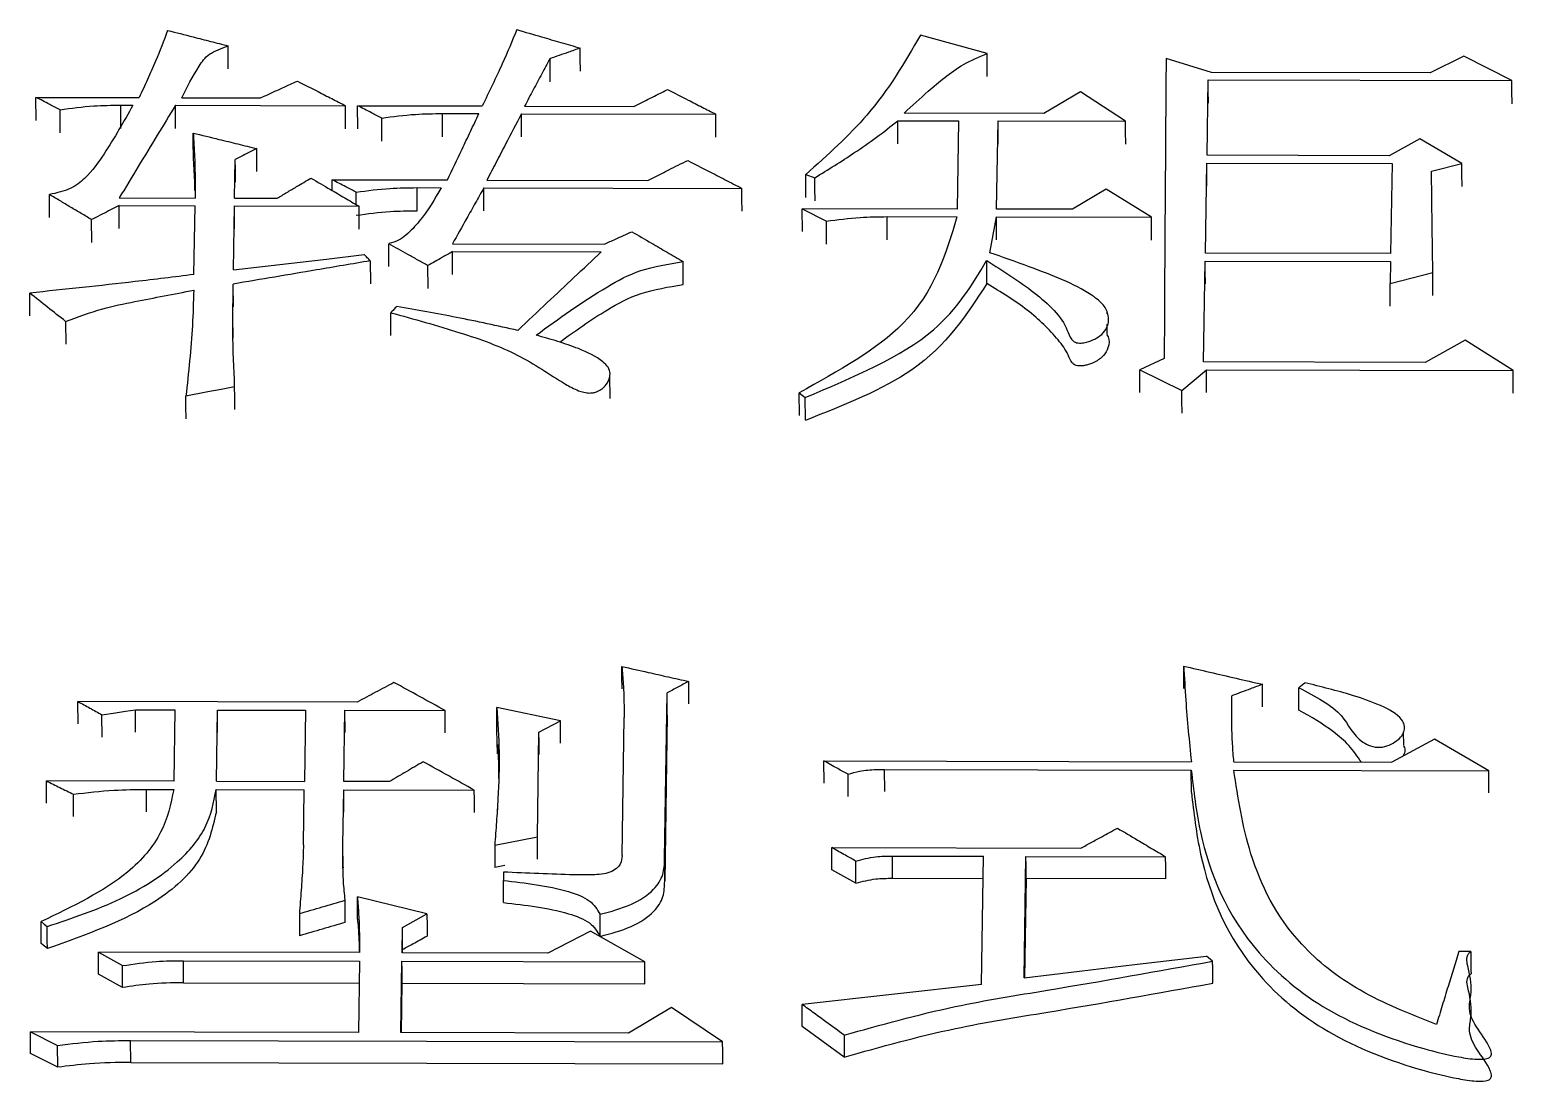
# Model space of a CAD drawing. Header units: millimetres. Extents: x 2448 to 4397, y 790 to 2168.
# Drawn here: x 2852.685 to 2857.442, y 2004.393 to 2007.766 of the extents above; entities that cross this region are included whole.
import ezdxf

# ---------------------------------------------------------------- set-up
doc = ezdxf.new("R2010")
doc.units = ezdxf.units.MM

msp = doc.modelspace()

# ---------------------------------------------------------------- linework, layer by layer
at = {"color": 7, "linetype": 'Continuous', "lineweight": 25}
for p, q in [((2855.7545, 2007.689), (2855.5413, 2007.7481)), ((2853.3215, 2007.6398), (2853.3212, 2007.7139)), ((2855.7549, 2007.615), (2855.7545, 2007.689)), ((2857.2828, 2007.6808), (2857.1748, 2007.6272)), ((2857.4373, 2007.6021), (2857.2828, 2007.6808)), ((2856.4739, 2007.6287), (2856.3286, 2007.6731)), ((2856.4597, 2007.3626), (2856.4637, 2007.6042)), ((2856.4637, 2007.6042), (2857.4373, 2007.6021)), ((2857.1748, 2007.6272), (2856.4739, 2007.6287)), ((2852.7049, 2007.5485), (2853.0359, 2007.5478)), ((2852.7053, 2007.4747), (2852.7049, 2007.5485)), ((2853.1722, 2007.5475), (2853.4253, 2007.547)), ((2856.0542, 2007.5658), (2855.9362, 2007.4972)), ((2856.1987, 2007.472), (2856.0542, 2007.5658)), ((2852.7825, 2007.4352), (2852.7822, 2007.509)), ((2852.9771, 2007.5233), (2853.016, 2007.5232)), ((2852.9774, 2007.4489), (2852.9771, 2007.5233)), ((2853.1523, 2007.523), (2853.6975, 2007.5218)), ((2853.7364, 2007.5217), (2854.1356, 2007.5208)), ((2853.7368, 2007.4478), (2853.7364, 2007.5217)), ((2854.0086, 2007.4965), (2854.1254, 2007.4962)), ((2854.009, 2007.4221), (2854.0086, 2007.4965)), ((2854.2617, 2007.4959), (2854.8848, 2007.4945)), ((2854.2719, 2007.5205), (2854.6223, 2007.5197)), ((2855.9362, 2007.4972), (2855.4884, 2007.4982)), ((2853.814, 2007.4083), (2853.8137, 2007.4821)), ((2855.4685, 2007.4735), (2855.6632, 2007.4731)), ((2855.6632, 2007.4731), (2855.6586, 2007.1904)), ((2855.7851, 2007.1901), (2855.7898, 2007.4728)), ((2855.7898, 2007.4728), (2856.1987, 2007.472)), ((2857.1421, 2007.4156), (2857.0438, 2007.3614)), ((2857.277, 2007.3361), (2857.1421, 2007.4156)), ((2853.3421, 2007.2253), (2853.3442, 2007.3496)), ((2857.0438, 2007.3614), (2856.4597, 2007.3626)), ((2855.1736, 2007.3009), (2855.2027, 2007.2909)), ((2855.1739, 2007.2274), (2855.1736, 2007.3009)), ((2856.4545, 2007.0486), (2856.4593, 2007.3378)), ((2856.4593, 2007.3378), (2857.0531, 2007.3365)), ((2857.0531, 2007.3365), (2857.0484, 2007.0473)), ((2857.1793, 2007.3115), (2857.277, 2007.3361)), ((2853.6546, 2007.2844), (2854.0245, 2007.2836)), ((2853.6548, 2007.2497), (2853.6546, 2007.2844)), ((2853.9268, 2007.2589), (2854.0047, 2007.2587)), ((2853.9271, 2007.1848), (2853.9268, 2007.2589)), ((2854.141, 2007.2584), (2854.9684, 2007.2566)), ((2854.1511, 2007.2833), (2854.6671, 2007.2822)), ((2856.1366, 2007.2541), (2856.0285, 2007.1895)), ((2856.2812, 2007.164), (2856.1366, 2007.2541)), ((2852.7487, 2007.1631), (2852.7484, 2007.2366)), ((2852.9722, 2007.2261), (2853.2156, 2007.2256)), ((2853.3421, 2007.2253), (2853.4784, 2007.225)), ((2853.732, 2007.2047), (2853.7318, 2007.2444)), ((2852.8838, 2007.0831), (2852.8834, 2007.1565)), ((2852.9718, 2007.2012), (2853.2151, 2007.2007)), ((2853.2115, 2006.9803), (2853.2151, 2007.2007)), ((2853.3383, 2006.9951), (2853.3417, 2007.2004)), ((2853.3417, 2007.2004), (2853.7408, 2007.1995)), ((2855.1621, 2007.1914), (2855.2393, 2007.1513)), ((2855.6586, 2007.1904), (2855.1621, 2007.1914)), ((2855.1624, 2007.118), (2855.1621, 2007.1914)), ((2855.4342, 2007.1659), (2855.6581, 2007.1654)), ((2855.4346, 2007.092), (2855.4342, 2007.1659)), ((2855.7634, 2007.0501), (2855.7847, 2007.1651)), ((2855.7847, 2007.1651), (2856.2812, 2007.164)), ((2856.0285, 2007.1895), (2855.7851, 2007.1901)), ((2855.2396, 2007.0779), (2855.2393, 2007.1513)), ((2853.8365, 2007.0061), (2853.8362, 2007.0793)), ((2854.0407, 2007.0789), (2854.5274, 2007.0778)), ((2853.7769, 2007.0243), (2853.7773, 2006.951)), ((2854.0402, 2007.0538), (2854.5173, 2007.0528)), ((2854.78, 2006.9483), (2854.7797, 2007.022)), ((2855.7536, 2006.9514), (2855.7533, 2007.0251)), ((2856.4489, 2006.7002), (2856.4541, 2007.0235)), ((2856.4541, 2007.0235), (2857.048, 2007.0222)), ((2857.0484, 2007.0473), (2856.4545, 2007.0486)), ((2857.048, 2007.0222), (2857.0468, 2006.9518)), ((2853.962, 2006.9356), (2853.9616, 2007.0088)), ((2857.0468, 2006.9518), (2857.1837, 2006.9867)), ((2853.338, 2006.8766), (2853.3376, 2006.9498)), ((2857.0472, 2006.8786), (2857.0468, 2006.9518)), ((2852.8001, 2006.8299), (2852.8004, 2006.7569)), ((2856.1398, 2006.854), (2856.1397, 2006.8616)), ((2856.1401, 2006.7881), (2856.1399, 2006.8213)), ((2857.2873, 2006.7694), (2857.1596, 2006.6986)), ((2857.4415, 2006.6726), (2857.2873, 2006.7694)), ((2856.3225, 2006.7106), (2856.2441, 2006.6752)), ((2857.1596, 2006.6986), (2856.4489, 2006.7002)), ((2854.5456, 2006.5825), (2854.5452, 2006.6557)), ((2856.2441, 2006.6752), (2856.3793, 2006.6087)), ((2856.3793, 2006.6087), (2856.4582, 2006.6747)), ((2856.4582, 2006.6747), (2857.4415, 2006.6726)), ((2855.1525, 2006.6011), (2855.1717, 2006.5858)), ((2855.1529, 2006.528), (2855.1525, 2006.6011)), ((2854.7206, 2005.1061), (2854.7286, 2005.6387)), ((2856.7542, 2005.5836), (2856.7538, 2005.6554)), ((2853.7351, 2005.6091), (2852.8395, 2005.6111)), ((2852.8399, 2005.5395), (2852.8395, 2005.6111)), ((2854.3865, 2005.5495), (2854.1827, 2005.5923)), ((2852.9171, 2005.497), (2852.9167, 2005.5686)), ((2853.0241, 2005.5843), (2853.1506, 2005.584)), ((2853.1506, 2005.584), (2853.1472, 2005.3557)), ((2853.2835, 2005.3554), (2853.2869, 2005.5837)), ((2853.2869, 2005.5837), (2853.5692, 2005.5831)), ((2853.2873, 2005.5121), (2853.2869, 2005.5837)), ((2853.5692, 2005.5831), (2853.5658, 2005.3548)), ((2853.6923, 2005.3545), (2853.6958, 2005.5828)), ((2853.6958, 2005.5828), (2854.0171, 2005.5821)), ((2853.6962, 2005.5112), (2853.6958, 2005.5828)), ((2854.0174, 2005.5105), (2854.0171, 2005.5821)), ((2854.3178, 2005.5126), (2854.3865, 2005.5495)), ((2854.5844, 2005.1171), (2854.5911, 2005.5597)), ((2854.729, 2005.5669), (2854.721, 2005.035)), ((2857.09, 2005.5401), (2857.09, 2005.5426)), ((2854.1853, 2005.4432), (2854.1831, 2005.5206)), ((2854.3127, 2005.1767), (2854.3178, 2005.5126)), ((2857.0904, 2005.4706), (2857.0902, 2005.5134)), ((2857.1894, 2005.4905), (2857.052, 2005.4164)), ((2857.3631, 2005.3891), (2857.1894, 2005.4905)), ((2855.2315, 2005.4204), (2856.4095, 2005.4178)), ((2855.2319, 2005.3489), (2855.2315, 2005.4204)), ((2856.5458, 2005.4175), (2857.052, 2005.4164)), ((2853.1472, 2005.3557), (2852.7383, 2005.3566)), ((2852.7387, 2005.2852), (2852.7383, 2005.3566)), ((2853.2835, 2005.3554), (2853.5658, 2005.3548)), ((2853.8384, 2005.3542), (2853.6923, 2005.3545)), ((2855.3091, 2005.3063), (2855.3088, 2005.3776)), ((2855.4258, 2005.3933), (2856.4091, 2005.3912)), ((2855.4262, 2005.322), (2855.4258, 2005.3933)), ((2856.4095, 2005.3198), (2856.4091, 2005.3912)), ((2856.5454, 2005.3909), (2857.3631, 2005.3891)), ((2852.8257, 2005.2424), (2852.8253, 2005.3137)), ((2853.0592, 2005.3292), (2853.1468, 2005.329)), ((2853.0595, 2005.2578), (2853.0592, 2005.3292)), ((2853.283, 2005.3287), (2853.5654, 2005.3281)), ((2853.2834, 2005.2574), (2853.283, 2005.3287)), ((2853.5627, 2005.1516), (2853.5654, 2005.3281)), ((2853.6893, 2005.1513), (2853.6919, 2005.3278)), ((2853.6919, 2005.3278), (2854.1105, 2005.3269)), ((2853.6923, 2005.2565), (2853.6919, 2005.3278)), ((2854.1846, 2005.2749), (2854.1833, 2005.2513)), ((2854.176, 2005.1502), (2854.3127, 2005.1767)), ((2853.6897, 2005.0802), (2853.6893, 2005.1513)), ((2855.2566, 2005.1425), (2856.0548, 2005.1408)), ((2855.2569, 2005.0714), (2855.2566, 2005.1425)), ((2855.4509, 2005.1153), (2855.7429, 2005.1146)), ((2855.4513, 2005.0442), (2855.4509, 2005.1153)), ((2855.7368, 2004.7037), (2855.7429, 2005.1146)), ((2855.8734, 2004.7252), (2855.8792, 2005.1143)), ((2855.8792, 2005.1143), (2856.327, 2005.1133)), ((2853.6897, 2005.0802), (2853.6897, 2005.0763)), ((2854.2085, 2005.0853), (2854.1764, 2005.0791)), ((2854.204, 2005.0642), (2854.2036, 2005.0373)), ((2854.721, 2005.035), (2854.7206, 2005.1061)), ((2855.3342, 2005.0283), (2855.2569, 2005.0714)), ((2854.204, 2004.9663), (2854.2036, 2005.0373)), ((2855.4513, 2005.0442), (2855.7433, 2005.0435)), ((2855.8796, 2005.0432), (2855.8749, 2004.7254)), ((2856.3274, 2005.0423), (2855.8796, 2005.0432)), ((2853.9586, 2004.9299), (2853.7355, 2004.9844)), ((2853.8801, 2004.8868), (2853.9586, 2004.9299)), ((2852.7222, 2004.8348), (2852.7218, 2004.9056)), ((2853.8789, 2004.8056), (2853.8801, 2004.8868)), ((2854.4835, 2004.8747), (2854.3462, 2004.8046)), ((2854.6573, 2004.7768), (2854.4835, 2004.8747)), ((2852.9054, 2004.8077), (2852.9826, 2004.7641)), ((2853.7426, 2004.8059), (2852.9054, 2004.8077)), ((2852.9058, 2004.7371), (2852.9054, 2004.8077)), ((2853.1776, 2004.78), (2853.7422, 2004.7787)), ((2853.178, 2004.7094), (2853.1776, 2004.78)), ((2853.7422, 2004.7787), (2853.7388, 2004.5499)), ((2853.8751, 2004.5496), (2853.8785, 2004.7784)), ((2853.8785, 2004.7784), (2854.6573, 2004.7768)), ((2854.3462, 2004.8046), (2853.8789, 2004.8056)), ((2853.8803, 2004.8056), (2853.8805, 2004.8161)), ((2856.4778, 2004.7782), (2856.4586, 2004.7945)), ((2857.3058, 2004.809), (2857.2668, 2004.8091)), ((2852.983, 2004.6935), (2852.9058, 2004.7371)), ((2852.983, 2004.6935), (2852.9826, 2004.7641)), ((2853.178, 2004.7094), (2853.7412, 2004.7081)), ((2853.8766, 2004.5496), (2853.8789, 2004.7078)), ((2853.8789, 2004.7078), (2854.6577, 2004.7062)), ((2855.7368, 2004.7037), (2855.1615, 2004.6396)), ((2854.7427, 2004.6296), (2854.6053, 2004.548)), ((2854.9067, 2004.52), (2854.7427, 2004.6296)), ((2852.6875, 2004.5522), (2852.7744, 2004.5082)), ((2853.7388, 2004.5499), (2852.6875, 2004.5522)), ((2852.6879, 2004.4819), (2852.6875, 2004.5522)), ((2854.6053, 2004.548), (2853.8751, 2004.5496)), ((2855.2967, 2004.4708), (2855.1619, 2004.5692)), ((2852.7748, 2004.438), (2852.7744, 2004.5082)), ((2853.0083, 2004.5241), (2854.9067, 2004.52)), ((2853.0087, 2004.4539), (2853.0083, 2004.5241)), ((2852.7748, 2004.438), (2852.6879, 2004.4819)), ((2853.0087, 2004.4539), (2854.9071, 2004.4497))]:
    msp.add_line(p, q, dxfattribs=at)
at = {"color": 7, "linetype": 'Continuous', "lineweight": 25, "flags": 128}
for points in [[(2854.4506, 2007.6325), (2854.4504, 2007.6737), (2854.4502, 2007.7065)], [(2854.3523, 2007.6725), (2854.3525, 2007.6307), (2854.3526, 2007.5985)], [(2856.4641, 2007.5303), (2856.4639, 2007.5714), (2856.4637, 2007.6042)], [(2857.4376, 2007.5282), (2857.4374, 2007.5693), (2857.4373, 2007.6021)], [(2853.1527, 2007.4491), (2853.1525, 2007.4902), (2853.1523, 2007.523)], [(2853.6978, 2007.4479), (2853.6977, 2007.489), (2853.6975, 2007.5218)], [(2854.2621, 2007.4221), (2854.2619, 2007.4632), (2854.2617, 2007.4959)], [(2854.8851, 2007.4207), (2854.8849, 2007.4618), (2854.8848, 2007.4945)], [(2855.4689, 2007.3998), (2855.4687, 2007.4408), (2855.4685, 2007.4735)], [(2855.7901, 2007.3985), (2855.79, 2007.4401), (2855.7898, 2007.4728)], [(2856.199, 2007.3982), (2856.1988, 2007.4392), (2856.1987, 2007.472)], [(2853.2096, 2007.3603), (2853.2094, 2007.4013), (2853.2093, 2007.434)], [(2853.3445, 2007.276), (2853.3443, 2007.3169), (2853.3442, 2007.3496)], [(2853.4132, 2007.3104), (2853.413, 2007.3515), (2853.4129, 2007.3841)], [(2856.4596, 2007.2642), (2856.4595, 2007.3052), (2856.4593, 2007.3378)], [(2857.2774, 2007.2624), (2857.2772, 2007.3034), (2857.277, 2007.3361)], [(2854.1413, 2007.1849), (2854.1411, 2007.2258), (2854.141, 2007.2584)], [(2854.9688, 2007.1831), (2854.9686, 2007.224), (2854.9684, 2007.2566)], [(2855.203, 2007.2168), (2855.2028, 2007.2583), (2855.2027, 2007.2909)], [(2852.9721, 2007.1277), (2852.9719, 2007.1686), (2852.9718, 2007.2012)], [(2853.342, 2007.1269), (2853.3419, 2007.1678), (2853.3417, 2007.2004)], [(2853.7412, 2007.1261), (2853.741, 2007.167), (2853.7408, 2007.1995)], [(2855.7851, 2007.0917), (2855.7849, 2007.1326), (2855.7847, 2007.1651)], [(2856.2815, 2007.0906), (2856.2814, 2007.1315), (2856.2812, 2007.164)], [(2853.3383, 2006.9951), (2853.5149, 2007.0158), (2853.6363, 2007.0301), (2853.7578, 2007.0444)], [(2854.0406, 2006.9805), (2854.0404, 2007.0213), (2854.0402, 2007.0538)], [(2856.4545, 2006.9502), (2856.4543, 2006.991), (2856.4541, 2007.0235)], [(2857.184, 2006.9135), (2857.1838, 2006.9543), (2857.1837, 2006.9867)], [(2852.6852, 2006.8479), (2852.685, 2006.8886), (2852.6849, 2006.921)], [(2853.8427, 2006.7848), (2853.8426, 2006.8171), (2853.8425, 2006.8375), (2853.8424, 2006.8579)], [(2856.2444, 2006.6023), (2856.2442, 2006.6429), (2856.2441, 2006.6752)], [(2856.4586, 2006.6019), (2856.4584, 2006.6425), (2856.4582, 2006.6747)], [(2857.4418, 2006.5997), (2857.4416, 2006.6403), (2857.4415, 2006.6726)], [(2853.342, 2006.6204), (2853.2993, 2006.6121), (2853.2565, 2006.6038), (2853.1858, 2006.5901)], [(2853.1861, 2006.5174), (2853.1859, 2006.5579), (2853.1858, 2006.5901)], [(2853.3424, 2006.5476), (2853.3422, 2006.5882), (2853.342, 2006.6204)], [(2855.1721, 2006.5131), (2855.172, 2006.5392), (2855.1718, 2006.5625), (2855.1717, 2006.5858)], [(2856.3797, 2006.5359), (2856.3795, 2006.5765), (2856.3793, 2006.6087)], [(2854.5842, 2005.6516), (2854.584, 2005.6917), (2854.5839, 2005.7233)], [(2856.3853, 2005.6529), (2856.3851, 2005.693), (2856.3849, 2005.7247)], [(2854.729, 2005.5669), (2854.7288, 2005.6071), (2854.7286, 2005.6387)], [(2854.7973, 2005.6755), (2854.7975, 2005.6352), (2854.7977, 2005.6038)], [(2856.6375, 2005.5945), (2856.6373, 2005.6346), (2856.6372, 2005.6662)], [(2856.7538, 2005.6554), (2856.7588, 2005.6593), (2856.7661, 2005.6652), (2856.7735, 2005.6712)], [(2854.1831, 2005.5206), (2854.1829, 2005.5608), (2854.1827, 2005.5923)], [(2856.5396, 2005.5578), (2856.5394, 2005.5979), (2856.5392, 2005.6295)], [(2852.9167, 2005.5686), (2852.9605, 2005.575), (2852.9923, 2005.5796), (2853.0241, 2005.5843)], [(2853.0245, 2005.5127), (2853.0242, 2005.5527), (2853.0241, 2005.5843)], [(2854.3869, 2005.478), (2854.3867, 2005.518), (2854.3865, 2005.5495)], [(2854.3182, 2005.4411), (2854.318, 2005.4811), (2854.3178, 2005.5126)], [(2857.3635, 2005.3177), (2857.3633, 2005.3577), (2857.3631, 2005.3891)], [(2854.1109, 2005.2556), (2854.1107, 2005.2955), (2854.1105, 2005.3269)], [(2854.3131, 2005.1056), (2854.3129, 2005.1454), (2854.3127, 2005.1767)], [(2854.176, 2005.1502), (2854.1763, 2005.1104), (2854.1764, 2005.0791)], [(2855.8796, 2005.0432), (2855.8794, 2005.083), (2855.8792, 2005.1143)], [(2856.3274, 2005.0423), (2856.3272, 2005.0821), (2856.327, 2005.1133)], [(2855.3342, 2005.0283), (2855.334, 2005.0639), (2855.3338, 2005.0994)], [(2853.6968, 2004.9028), (2853.6966, 2004.9425), (2853.6964, 2004.9737)], [(2853.7359, 2004.9135), (2853.7357, 2004.9532), (2853.7355, 2004.9844)], [(2853.5497, 2004.9308), (2853.5499, 2004.8912), (2853.5501, 2004.86)], [(2853.9586, 2004.9299), (2853.9588, 2004.8903), (2853.959, 2004.8591)], [(2854.5139, 2004.8579), (2854.5138, 2004.8786), (2854.5137, 2004.8993), (2854.5135, 2004.9287)], [(2852.7218, 2004.9056), (2852.7315, 2004.8975), (2852.7411, 2004.8893)], [(2852.7415, 2004.8186), (2852.7413, 2004.8443), (2852.7412, 2004.8668), (2852.7411, 2004.8893)], [(2853.8805, 2004.8161), (2853.8802, 2004.8557), (2853.8801, 2004.8868)], [(2852.7415, 2004.8186), (2852.7319, 2004.8267), (2852.7222, 2004.8348)], [(2853.8789, 2004.7078), (2853.8787, 2004.7474), (2853.8785, 2004.7784)], [(2855.8734, 2004.7252), (2856.0504, 2004.7462), (2856.2274, 2004.7672), (2856.4586, 2004.7945)], [(2856.4782, 2004.7076), (2856.4781, 2004.7333), (2856.478, 2004.7557), (2856.4778, 2004.7782)], [(2857.3058, 2004.809), (2857.3061, 2004.7478), (2857.3062, 2004.7383)], [(2854.6577, 2004.7062), (2854.6575, 2004.7457), (2854.6573, 2004.7768)], [(2855.1619, 2004.5692), (2855.1617, 2004.6086), (2855.1615, 2004.6396)], [(2855.2963, 2004.5411), (2855.2964, 2004.5233), (2855.2965, 2004.5056), (2855.2967, 2004.4708)], [(2854.9071, 2004.4497), (2854.9068, 2004.4891), (2854.9067, 2004.52)]]:
    msp.add_lwpolyline(points, dxfattribs=at)
at = {"color": 7, "linetype": 'Continuous', "lineweight": 25}
for points, knots in [([(2853.1272, 2007.7631), (2853.1147, 2007.7301), (2853.0948, 2007.6776), (2853.0629, 2007.606), (2853.0449, 2007.5672), (2853.0359, 2007.5478)], [0, 0, 0, 0, 0.458838, 0.729395, 1, 1, 1, 1]), ([(2853.1272, 2007.7631), (2853.1544, 2007.7562), (2853.2004, 2007.7446), (2853.265, 2007.7281), (2853.3024, 2007.7186), (2853.3211, 2007.7139)], [0, 0, 0, 0, 0.421517, 0.710758, 1, 1, 1, 1]), ([(2854.2468, 2007.7656), (2854.2317, 2007.7292), (2854.2072, 2007.6701), (2854.1687, 2007.5886), (2854.1466, 2007.5434), (2854.1356, 2007.5208)], [0, 0, 0, 0, 0.445487, 0.722723, 1, 1, 1, 1]), ([(2854.2468, 2007.7656), (2854.2733, 2007.7579), (2854.3205, 2007.7442), (2854.3883, 2007.7245), (2854.4296, 2007.7125), (2854.4502, 2007.7065)], [0, 0, 0, 0, 0.391545, 0.695772, 1, 1, 1, 1]), ([(2855.5412, 2007.7481), (2855.4906, 2007.661), (2855.3997, 2007.5046), (2855.243, 2007.3635), (2855.1736, 2007.3009)], [0, 0, 0, 0, 0.556744, 1, 1, 1, 1]), ([(2853.1722, 2007.5475), (2853.1896, 2007.5812), (2853.214, 2007.6282), (2853.2555, 2007.6897), (2853.299, 2007.7057), (2853.3211, 2007.7139)], [0, 0, 0, 0, 0.5544394, 0.7741875, 1, 1, 1, 1]), ([(2854.4502, 2007.7065), (2854.4375, 2007.7021), (2854.4148, 2007.6942), (2854.3821, 2007.6829), (2854.3622, 2007.676), (2854.3523, 2007.6725)], [0, 0, 0, 0, 0.391182, 0.695591, 1, 1, 1, 1]), ([(2855.4884, 2007.4982), (2855.5141, 2007.5215), (2855.5565, 2007.5601), (2855.6178, 2007.6129), (2855.6767, 2007.6561), (2855.7284, 2007.678), (2855.7545, 2007.689)], [0, 0, 0, 0, 0.3366405, 0.5550394, 0.7753308, 1, 1, 1, 1]), ([(2854.3523, 2007.6725), (2854.3438, 2007.6564), (2854.3261, 2007.6231), (2854.2993, 2007.5724), (2854.281, 2007.5378), (2854.2719, 2007.5205)], [0, 0, 0, 0, 0.318767, 0.659383, 1, 1, 1, 1]), ([(2856.3286, 2007.6731), (2856.3275, 2007.52), (2856.3257, 2007.2852), (2856.3237, 2006.9629), (2856.3229, 2006.7947), (2856.3225, 2006.7106)], [0, 0, 0, 0, 0.483925, 0.741957, 1, 1, 1, 1]), ([(2853.4253, 2007.547), (2853.437, 2007.5523), (2853.4603, 2007.563), (2853.4996, 2007.5809), (2853.5271, 2007.5935), (2853.5431, 2007.6008)], [0, 0, 0, 0, 0.297229, 0.594458, 1, 1, 1, 1]), ([(2853.5431, 2007.6008), (2853.5652, 2007.5895), (2853.602, 2007.5707), (2853.6535, 2007.5443), (2853.6828, 2007.5293), (2853.6975, 2007.5218)], [0, 0, 0, 0, 0.429625, 0.714813, 1, 1, 1, 1]), ([(2852.7822, 2007.509), (2852.7711, 2007.5146), (2852.7527, 2007.5241), (2852.727, 2007.5373), (2852.7123, 2007.5448), (2852.7049, 2007.5485)], [0, 0, 0, 0, 0.429625, 0.714813, 1, 1, 1, 1]), ([(2854.6223, 2007.5197), (2854.6336, 2007.5254), (2854.6572, 2007.5372), (2854.6932, 2007.5551), (2854.718, 2007.5675), (2854.7303, 2007.5736)], [0, 0, 0, 0, 0.312459, 0.656229, 1, 1, 1, 1]), ([(2854.7303, 2007.5736), (2854.7524, 2007.5623), (2854.7892, 2007.5435), (2854.8407, 2007.5171), (2854.8701, 2007.5021), (2854.8848, 2007.4945)], [0, 0, 0, 0, 0.429625, 0.714813, 1, 1, 1, 1]), ([(2853.016, 2007.5232), (2852.9864, 2007.471), (2852.9412, 2007.3914), (2852.8784, 2007.3006), (2852.8184, 2007.2528), (2852.772, 2007.242), (2852.7484, 2007.2366)], [0, 0, 0, 0, 0.493129, 0.751357, 0.873656, 1, 1, 1, 1]), ([(2852.7822, 2007.509), (2852.818, 2007.5138), (2852.8822, 2007.5224), (2852.9481, 2007.5231), (2852.9771, 2007.5233)], [0, 0, 0, 0, 0.558776, 1, 1, 1, 1]), ([(2853.1523, 2007.523), (2853.1328, 2007.4909), (2853.093, 2007.4257), (2853.033, 2007.3268), (2852.9924, 2007.2597), (2852.9722, 2007.2261)], [0, 0, 0, 0, 0.325075, 0.662537, 1, 1, 1, 1]), ([(2853.8137, 2007.4821), (2853.8026, 2007.4878), (2853.7842, 2007.4972), (2853.7585, 2007.5104), (2853.7438, 2007.5179), (2853.7364, 2007.5217)], [0, 0, 0, 0, 0.429625, 0.714813, 1, 1, 1, 1]), ([(2853.8137, 2007.4821), (2853.8495, 2007.4869), (2853.9137, 2007.4955), (2853.9796, 2007.4962), (2854.0086, 2007.4965)], [0, 0, 0, 0, 0.558776, 1, 1, 1, 1]), ([(2854.0245, 2007.2836), (2854.0401, 2007.3165), (2854.0647, 2007.3685), (2854.0983, 2007.4393), (2854.1164, 2007.4772), (2854.1254, 2007.4962)], [0, 0, 0, 0, 0.46294, 0.731469, 1, 1, 1, 1]), ([(2854.2617, 2007.4959), (2854.2448, 2007.4634), (2854.2178, 2007.4118), (2854.181, 2007.3409), (2854.1611, 2007.3025), (2854.1511, 2007.2833)], [0, 0, 0, 0, 0.459922, 0.729961, 1, 1, 1, 1]), ([(2855.2027, 2007.2909), (2855.245, 2007.317), (2855.3134, 2007.3592), (2855.4013, 2007.4205), (2855.4461, 2007.4559), (2855.4685, 2007.4735)], [0, 0, 0, 0, 0.448016, 0.723707, 1, 1, 1, 1]), ([(2853.2093, 2007.434), (2853.2104, 2007.4166), (2853.2126, 2007.3818), (2853.2155, 2007.3124), (2853.2155, 2007.2602), (2853.2156, 2007.2256)], [0, 0, 0, 0, 0.2513856, 0.5027765, 1, 1, 1, 1]), ([(2853.2093, 2007.434), (2853.2367, 2007.4273), (2853.2844, 2007.4156), (2853.3523, 2007.399), (2853.3927, 2007.3891), (2853.4129, 2007.3841)], [0, 0, 0, 0, 0.404672, 0.702336, 1, 1, 1, 1]), ([(2853.2149, 2007.2499), (2853.2149, 2007.2525), (2853.2147, 2007.2722), (2853.2127, 2007.3088), (2853.2106, 2007.3428), (2853.2096, 2007.3597)], [0, 0, 0, 0, 0.070878, 0.535411, 1, 1, 1, 1]), ([(2853.4129, 2007.3841), (2853.4072, 2007.3812), (2853.3957, 2007.3755), (2853.3785, 2007.3669), (2853.3613, 2007.3582), (2853.3499, 2007.3525), (2853.3442, 2007.3496)], [0, 0, 0, 0, 0.25, 0.5, 0.75, 1, 1, 1, 1]), ([(2854.6671, 2007.2822), (2854.6783, 2007.2878), (2854.7008, 2007.2992), (2854.7433, 2007.3206), (2854.7746, 2007.3363), (2854.7947, 2007.3464)], [0, 0, 0, 0, 0.264388, 0.528776, 1, 1, 1, 1]), ([(2854.7947, 2007.3464), (2854.8168, 2007.335), (2854.8568, 2007.3144), (2854.9147, 2007.2844), (2854.9505, 2007.2659), (2854.9684, 2007.2566)], [0, 0, 0, 0, 0.381889, 0.690944, 1, 1, 1, 1]), ([(2857.1837, 2006.9867), (2857.1832, 2007.0265), (2857.1822, 2007.1008), (2857.1807, 2007.209), (2857.1798, 2007.2773), (2857.1793, 2007.3115)], [0, 0, 0, 0, 0.365641, 0.682819, 1, 1, 1, 1]), ([(2853.4784, 2007.225), (2853.4888, 2007.2312), (2853.5095, 2007.2436), (2853.5456, 2007.2651), (2853.5713, 2007.2804), (2853.5866, 2007.2895)], [0, 0, 0, 0, 0.287964, 0.575929, 1, 1, 1, 1]), ([(2853.5866, 2007.2895), (2853.6074, 2007.2773), (2853.6436, 2007.2563), (2853.695, 2007.2263), (2853.7256, 2007.2084), (2853.7408, 2007.1995)], [0, 0, 0, 0, 0.406184, 0.703092, 1, 1, 1, 1]), ([(2853.7318, 2007.2444), (2853.7208, 2007.2501), (2853.7024, 2007.2596), (2853.6766, 2007.273), (2853.662, 2007.2806), (2853.6546, 2007.2844)], [0, 0, 0, 0, 0.429625, 0.714813, 1, 1, 1, 1]), ([(2853.7318, 2007.2444), (2853.7677, 2007.2493), (2853.8319, 2007.258), (2853.8977, 2007.2586), (2853.9268, 2007.2589)], [0, 0, 0, 0, 0.558776, 1, 1, 1, 1]), ([(2854.0047, 2007.2587), (2853.9835, 2007.2222), (2853.9529, 2007.1695), (2853.9019, 2007.1145), (2853.8695, 2007.0888), (2853.8474, 2007.0825), (2853.8362, 2007.0794)], [0, 0, 0, 0, 0.553755, 0.799961, 0.898881, 1, 1, 1, 1]), ([(2854.141, 2007.2584), (2854.1318, 2007.2421), (2854.1136, 2007.2096), (2854.0802, 2007.1498), (2854.0558, 2007.1061), (2854.0407, 2007.0789)], [0, 0, 0, 0, 0.272852, 0.545705, 1, 1, 1, 1]), ([(2852.8834, 2007.1565), (2852.8722, 2007.1631), (2852.8497, 2007.1765), (2852.8159, 2007.1965), (2852.7822, 2007.2166), (2852.7597, 2007.2299), (2852.7484, 2007.2366)], [0, 0, 0, 0, 0.25, 0.5, 0.75, 1, 1, 1, 1]), ([(2852.9718, 2007.2012), (2852.9605, 2007.1955), (2852.9402, 2007.1852), (2852.9107, 2007.1703), (2852.8925, 2007.1611), (2852.8834, 2007.1565)], [0, 0, 0, 0, 0.381894, 0.690947, 1, 1, 1, 1]), ([(2853.7322, 2007.1704), (2853.7681, 2007.1752), (2853.8322, 2007.1839), (2853.8981, 2007.1846), (2853.9271, 2007.1848)], [0, 0, 0, 0, 0.558764, 1, 1, 1, 1]), ([(2855.6581, 2007.1654), (2855.6218, 2007.0449), (2855.5558, 2006.8261), (2855.2775, 2006.6708), (2855.1525, 2006.6011)], [0, 0, 0, 0, 0.55114, 1, 1, 1, 1]), ([(2855.2393, 2007.1513), (2855.2752, 2007.1562), (2855.3394, 2007.165), (2855.4052, 2007.1656), (2855.4342, 2007.1659)], [0, 0, 0, 0, 0.558776, 1, 1, 1, 1]), ([(2854.5274, 2007.0778), (2854.5392, 2007.0831), (2854.5598, 2007.0925), (2854.5893, 2007.1058), (2854.6069, 2007.1137), (2854.6157, 2007.1177)], [0, 0, 0, 0, 0.401179, 0.700589, 1, 1, 1, 1]), ([(2854.6157, 2007.1177), (2854.6366, 2007.1055), (2854.6744, 2007.0835), (2854.7291, 2007.0516), (2854.7628, 2007.0319), (2854.7796, 2007.0221)], [0, 0, 0, 0, 0.383515, 0.691757, 1, 1, 1, 1]), ([(2853.9616, 2007.0088), (2853.951, 2007.0148), (2853.9296, 2007.0268), (2853.8878, 2007.0503), (2853.8567, 2007.0678), (2853.8362, 2007.0793)], [0, 0, 0, 0, 0.255381, 0.510762, 1, 1, 1, 1]), ([(2853.7769, 2007.0243), (2853.7193, 2007.0145), (2853.6172, 2006.9972), (2853.4708, 2006.9724), (2853.382, 2006.9573), (2853.3376, 2006.9498)], [0, 0, 0, 0, 0.393566, 0.696783, 1, 1, 1, 1]), ([(2854.0402, 2007.0538), (2854.0296, 2007.0477), (2854.0112, 2007.0372), (2853.985, 2007.0222), (2853.9694, 2007.0133), (2853.9616, 2007.0088)], [0, 0, 0, 0, 0.406188, 0.703094, 1, 1, 1, 1]), ([(2854.2503, 2006.8013), (2854.2817, 2006.831), (2854.3419, 2006.8879), (2854.4308, 2006.9717), (2854.4885, 2007.0257), (2854.5173, 2007.0528)], [0, 0, 0, 0, 0.352543, 0.676271, 1, 1, 1, 1]), ([(2854.3085, 2006.786), (2854.3814, 2006.8389), (2854.4834, 2006.9128), (2854.64, 2006.9991), (2854.7327, 2007.0143), (2854.7796, 2007.022)], [0, 0, 0, 0, 0.552929, 0.773516, 1, 1, 1, 1]), ([(2855.1717, 2006.5858), (2855.3261, 2006.6511), (2855.5979, 2006.766), (2855.7064, 2006.9469), (2855.7532, 2007.025)], [0, 0, 0, 0, 0.568145, 1, 1, 1, 1]), ([(2855.7533, 2007.0251), (2855.8056, 2006.9921), (2855.9106, 2006.9258), (2856.003, 2006.8372), (2856.0189, 2006.7794), (2856.0304, 2006.7671), (2856.0373, 2006.7628), (2856.0464, 2006.7606), (2856.0589, 2006.7605), (2856.0781, 2006.764), (2856.1014, 2006.7731), (2856.1247, 2006.7887), (2856.1422, 2006.8129), (2856.1468, 2006.8443), (2856.1338, 2006.8794), (2856.0634, 2006.9393), (2855.9328, 2006.9897), (2855.8161, 2007.0322), (2855.768, 2007.0485), (2855.7634, 2007.0501)], [0, 0, 0, 0, 0.182293, 0.366256, 0.406576, 0.415296, 0.422442, 0.429656, 0.437807, 0.451169, 0.475792, 0.502375, 0.532907, 0.579629, 0.627827, 0.675047, 0.869205, 0.987473, 1, 1, 1, 1]), ([(2853.2115, 2006.9803), (2853.1487, 2006.9725), (2853.0297, 2006.958), (2852.8541, 2006.9384), (2852.7413, 2006.9268), (2852.6849, 2006.921)], [0, 0, 0, 0, 0.359316, 0.679629, 1, 1, 1, 1]), ([(2852.8001, 2006.8299), (2852.7809, 2006.8451), (2852.7425, 2006.8755), (2852.7041, 2006.9058), (2852.6849, 2006.921)], [0, 0, 0, 0, 0.4996362, 1, 1, 1, 1]), ([(2852.8001, 2006.8299), (2852.8388, 2006.8444), (2852.9087, 2006.8706), (2853.0501, 2006.8992), (2853.1479, 2006.9179), (2853.2107, 2006.9299)], [0, 0, 0, 0, 0.307961, 0.555794, 1, 1, 1, 1]), ([(2853.2107, 2006.9299), (2853.2097, 2006.8924), (2853.2076, 2006.8172), (2853.1984, 2006.704), (2853.19, 2006.6281), (2853.1858, 2006.5901)], [0, 0, 0, 0, 0.332594, 0.666236, 1, 1, 1, 1]), ([(2853.342, 2006.6204), (2853.3395, 2006.6796), (2853.3359, 2006.7643), (2853.3365, 2006.8739), (2853.3372, 2006.9245), (2853.3376, 2006.9498)], [0, 0, 0, 0, 0.536936, 0.768461, 1, 1, 1, 1]), ([(2854.3842, 2006.7636), (2854.4333, 2006.7989), (2854.5117, 2006.8552), (2854.6405, 2006.9254), (2854.7331, 2006.9406), (2854.78, 2006.9483)], [0, 0, 0, 0, 0.453199, 0.722937, 1, 1, 1, 1]), ([(2855.7536, 2006.9513), (2855.6893, 2006.8518), (2855.5725, 2006.6709), (2855.2964, 2006.5618), (2855.1721, 2006.5127)], [0, 0, 0, 0, 0.549526, 1, 1, 1, 1]), ([(2856.1385, 2006.7873), (2856.1399, 2006.7852), (2856.1482, 2006.772), (2856.1445, 2006.7482), (2856.1305, 2006.7194), (2856.1041, 2006.7004), (2856.0786, 2006.6908), (2856.061, 2006.6874), (2856.0495, 2006.687), (2856.0404, 2006.6886), (2856.0326, 2006.6921), (2856.021, 2006.7031), (2856.0128, 2006.7313), (2855.9693, 2006.7893), (2855.8886, 2006.8695), (2855.7989, 2006.9239), (2855.7537, 2006.9513)], [0, 0, 0, 0, 0.015012, 0.093947, 0.153483, 0.213509, 0.251759, 0.269691, 0.284684, 0.295298, 0.305945, 0.322385, 0.379996, 0.494762, 0.745132, 1, 1, 1, 1]), ([(2853.8622, 2006.878), (2853.8589, 2006.8747), (2853.8523, 2006.868), (2853.8457, 2006.8612), (2853.8424, 2006.8579)], [0, 0, 0, 0, 0.500144, 1, 1, 1, 1]), ([(2854.2503, 2006.8013), (2854.2176, 2006.8085), (2854.1522, 2006.8229), (2854.0231, 2006.8491), (2853.9259, 2006.8666), (2853.8622, 2006.878)], [0, 0, 0, 0, 0.255869, 0.511759, 1, 1, 1, 1]), ([(2853.8424, 2006.8579), (2853.9168, 2006.8374), (2854.0579, 2006.7986), (2854.2572, 2006.7275), (2854.3622, 2006.6517), (2854.434, 2006.611), (2854.4617, 2006.6024), (2854.4786, 2006.5998), (2854.4937, 2006.6011), (2854.5077, 2006.6056), (2854.5243, 2006.6159), (2854.5404, 2006.6354), (2854.5484, 2006.6596), (2854.5414, 2006.6834), (2854.5104, 2006.7131), (2854.4533, 2006.7407), (2854.3784, 2006.7663), (2854.3319, 2006.7794), (2854.3085, 2006.786)], [0, 0, 0, 0, 0.197756, 0.374581, 0.552504, 0.596786, 0.612003, 0.627356, 0.637545, 0.647706, 0.66463, 0.694342, 0.735222, 0.763483, 0.79167, 0.876246, 0.937865, 1, 1, 1, 1]), ([(2853.3371, 2006.7761), (2853.3371, 2006.7829), (2853.337, 2006.7945), (2853.337, 2006.8049), (2853.3371, 2006.8086), (2853.3371, 2006.8108)], [0, 0, 0, 0, 0.370898, 0.636048, 1, 1, 1, 1]), ([(2854.5839, 2005.7233), (2854.5854, 2005.7046), (2854.5885, 2005.668), (2854.5905, 2005.6135), (2854.5909, 2005.5776), (2854.5911, 2005.5597)], [0, 0, 0, 0, 0.344582, 0.672242, 1, 1, 1, 1]), ([(2854.5839, 2005.7233), (2854.6119, 2005.717), (2854.6615, 2005.7059), (2854.7327, 2005.69), (2854.7758, 2005.6803), (2854.7973, 2005.6755)], [0, 0, 0, 0, 0.394364, 0.697182, 1, 1, 1, 1]), ([(2856.3849, 2005.7247), (2856.387, 2005.6884), (2856.3909, 2005.6193), (2856.3993, 2005.517), (2856.4061, 2005.4509), (2856.4095, 2005.4178)], [0, 0, 0, 0, 0.355736, 0.677844, 1, 1, 1, 1]), ([(2856.3849, 2005.7247), (2856.4129, 2005.7182), (2856.4689, 2005.7052), (2856.553, 2005.6857), (2856.6091, 2005.6727), (2856.6372, 2005.6662)], [0, 0, 0, 0, 0.332318, 0.666159, 1, 1, 1, 1]), ([(2853.8529, 2005.6722), (2853.8333, 2005.6617), (2853.794, 2005.6407), (2853.7548, 2005.6197), (2853.7351, 2005.6091)], [0, 0, 0, 0, 0.500001, 1, 1, 1, 1]), ([(2854.0171, 2005.5821), (2853.9897, 2005.5971), (2853.935, 2005.6272), (2853.8803, 2005.6572), (2853.8529, 2005.6722)], [0, 0, 0, 0, 0.5, 1, 1, 1, 1]), ([(2854.7973, 2005.6755), (2854.7916, 2005.6724), (2854.7801, 2005.6663), (2854.763, 2005.6571), (2854.7458, 2005.6479), (2854.7343, 2005.6417), (2854.7286, 2005.6387)], [0, 0, 0, 0, 0.25, 0.5, 0.75, 1, 1, 1, 1]), ([(2856.6372, 2005.6662), (2856.6244, 2005.6614), (2856.6017, 2005.6529), (2856.569, 2005.6406), (2856.5492, 2005.6332), (2856.5392, 2005.6295)], [0, 0, 0, 0, 0.391182, 0.695591, 1, 1, 1, 1]), ([(2856.7538, 2005.6554), (2856.8065, 2005.6282), (2856.8996, 2005.5803), (2856.9279, 2005.4976), (2856.9825, 2005.4673), (2857.0148, 2005.462), (2857.0452, 2005.4707), (2857.0678, 2005.4843), (2857.0852, 2005.5002), (2857.0938, 2005.5179), (2857.0936, 2005.536), (2857.0775, 2005.5674), (2857.0157, 2005.6008), (2856.909, 2005.6378), (2856.8251, 2005.6585), (2856.7735, 2005.6712)], [0, 0, 0, 0, 0.207831, 0.366871, 0.399562, 0.431038, 0.46288, 0.496816, 0.528336, 0.558063, 0.5883, 0.619076, 0.722437, 0.829605, 1, 1, 1, 1]), ([(2852.8395, 2005.6111), (2852.8524, 2005.604), (2852.8781, 2005.5899), (2852.9039, 2005.5757), (2852.9167, 2005.5686)], [0, 0, 0, 0, 0.500001, 1, 1, 1, 1]), ([(2854.1827, 2005.5923), (2854.1859, 2005.5445), (2854.1922, 2005.4474), (2854.188, 2005.3248), (2854.1816, 2005.2252), (2854.1779, 2005.1752), (2854.176, 2005.1502)], [0, 0, 0, 0, 0.3263424, 0.6630093, 0.8314993, 1, 1, 1, 1]), ([(2856.5458, 2005.4175), (2856.5442, 2005.4366), (2856.5412, 2005.4749), (2856.5387, 2005.5456), (2856.539, 2005.5971), (2856.5392, 2005.6295)], [0, 0, 0, 0, 0.2702299, 0.5404781, 1, 1, 1, 1]), ([(2856.9546, 2005.4166), (2856.9423, 2005.4348), (2856.9187, 2005.4694), (2856.8528, 2005.5269), (2856.7929, 2005.5614), (2856.7542, 2005.5836)], [0, 0, 0, 0, 0.281305, 0.536491, 1, 1, 1, 1]), ([(2854.186, 2005.4731), (2854.186, 2005.473), (2854.186, 2005.47), (2854.1875, 2005.4246), (2854.1882, 2005.3906), (2854.1878, 2005.37), (2854.1877, 2005.3646)], [0, 0, 0, 0, 0.01559, 0.346614, 0.828527, 1, 1, 1, 1]), ([(2857.0894, 2005.4703), (2857.0906, 2005.4683), (2857.0948, 2005.4606), (2857.0947, 2005.4482), (2857.0895, 2005.4391), (2857.0875, 2005.4355)], [0, 0, 0, 0, 0.1833, 0.686472, 1, 1, 1, 1]), ([(2853.9464, 2005.4178), (2853.9284, 2005.4072), (2853.8924, 2005.386), (2853.8564, 2005.3648), (2853.8384, 2005.3542)], [0, 0, 0, 0, 0.500001, 1, 1, 1, 1]), ([(2854.1105, 2005.3269), (2854.0832, 2005.3421), (2854.0285, 2005.3724), (2853.9738, 2005.4027), (2853.9464, 2005.4178)], [0, 0, 0, 0, 0.5, 1, 1, 1, 1]), ([(2855.3088, 2005.3776), (2855.2977, 2005.3837), (2855.2793, 2005.3939), (2855.2536, 2005.4082), (2855.2389, 2005.4163), (2855.2315, 2005.4204)], [0, 0, 0, 0, 0.429625, 0.714813, 1, 1, 1, 1]), ([(2852.7383, 2005.3566), (2852.7528, 2005.3494), (2852.7818, 2005.3351), (2852.8108, 2005.3209), (2852.8253, 2005.3137)], [0, 0, 0, 0, 0.5, 1, 1, 1, 1]), ([(2855.3088, 2005.3776), (2855.3209, 2005.3814), (2855.3411, 2005.3878), (2855.3722, 2005.3915), (2855.3989, 2005.393), (2855.4168, 2005.3932), (2855.4258, 2005.3933)], [0, 0, 0, 0, 0.335468, 0.556516, 0.778026, 1, 1, 1, 1]), ([(2856.4091, 2005.3912), (2856.4168, 2005.3254), (2856.4401, 2005.1264), (2856.5536, 2004.8505), (2856.8318, 2004.613), (2857.0778, 2004.5159), (2857.2474, 2004.474), (2857.3132, 2004.4636), (2857.3442, 2004.4635), (2857.3575, 2004.4658), (2857.3652, 2004.4689), (2857.3701, 2004.4739), (2857.3725, 2004.483), (2857.3631, 2004.5133), (2857.3267, 2004.5589), (2857.2947, 2004.6179), (2857.3105, 2004.683), (2857.3041, 2004.7329), (2857.2923, 2004.775), (2857.2925, 2004.794), (2857.3005, 2004.8051), (2857.3047, 2004.8082), (2857.3058, 2004.809)], [0, 0, 0, 0, 0.130114, 0.393188, 0.540403, 0.687288, 0.735295, 0.759348, 0.768288, 0.771965, 0.77568, 0.778965, 0.782899, 0.792982, 0.837186, 0.881432, 0.909066, 0.962337, 0.977131, 0.992076, 0.998083, 1, 1, 1, 1]), ([(2857.1953, 2004.5752), (2857.1102, 2004.6091), (2856.9393, 2004.6771), (2856.7108, 2004.8618), (2856.5883, 2005.1114), (2856.5591, 2005.3015), (2856.5454, 2005.3909)], [0, 0, 0, 0, 0.194951, 0.391973, 0.714172, 1, 1, 1, 1]), ([(2853.1468, 2005.329), (2853.137, 2005.2826), (2853.1174, 2005.1891), (2852.9856, 2005.0319), (2852.8226, 2004.9539), (2852.7218, 2004.9056)], [0, 0, 0, 0, 0.2729651, 0.5503337, 1, 1, 1, 1]), ([(2852.7411, 2004.8893), (2852.8216, 2004.9165), (2852.9803, 2004.97), (2853.1558, 2005.0818), (2853.2589, 2005.2061), (2853.275, 2005.2881), (2853.283, 2005.3287)], [0, 0, 0, 0, 0.290292, 0.572241, 0.787705, 1, 1, 1, 1]), ([(2852.8253, 2005.3137), (2852.8685, 2005.3189), (2852.9458, 2005.3282), (2853.0245, 2005.3289), (2853.0592, 2005.3292)], [0, 0, 0, 0, 0.559159, 1, 1, 1, 1]), ([(2856.4095, 2005.3197), (2856.4172, 2005.2539), (2856.4406, 2005.0549), (2856.5543, 2004.7791), (2856.8332, 2004.5421), (2857.078, 2004.4458), (2857.2464, 2004.4041), (2857.3128, 2004.3936), (2857.3461, 2004.393), (2857.3606, 2004.3965), (2857.3668, 2004.3997), (2857.3708, 2004.4043), (2857.3729, 2004.4136), (2857.3619, 2004.4458), (2857.3252, 2004.4908), (2857.2957, 2004.5491), (2857.3108, 2004.6124), (2857.3042, 2004.6627), (2857.2926, 2004.7052), (2857.2931, 2004.7238), (2857.301, 2004.7346), (2857.3052, 2004.7376), (2857.3062, 2004.7383)], [0, 0, 0, 0, 0.1302444, 0.3936006, 0.5407483, 0.6875469, 0.734464, 0.7579611, 0.7697941, 0.77348, 0.7763297, 0.7791889, 0.7832465, 0.7940026, 0.8414635, 0.8809695, 0.9085386, 0.9631978, 0.9776529, 0.9922588, 0.9982302, 1, 1, 1, 1]), ([(2853.2834, 2005.2574), (2853.2714, 2005.2057), (2853.247, 2005.1011), (2853.0665, 2004.9345), (2852.8659, 2004.863), (2852.7415, 2004.8186)], [0, 0, 0, 0, 0.270608, 0.547671, 1, 1, 1, 1]), ([(2856.0548, 2005.1408), (2856.0661, 2005.1469), (2856.0886, 2005.1591), (2856.1278, 2005.1805), (2856.1558, 2005.1957), (2856.1726, 2005.2049)], [0, 0, 0, 0, 0.28642, 0.572841, 1, 1, 1, 1]), ([(2856.1726, 2005.2049), (2856.1941, 2005.1921), (2856.2306, 2005.1705), (2856.2821, 2005.14), (2856.312, 2005.1222), (2856.327, 2005.1133)], [0, 0, 0, 0, 0.417756, 0.708878, 1, 1, 1, 1]), ([(2853.5627, 2005.1516), (2853.562, 2005.1281), (2853.5605, 2005.0797), (2853.5554, 2005.0061), (2853.5516, 2004.9559), (2853.5497, 2004.9308)], [0, 0, 0, 0, 0.319722, 0.659848, 1, 1, 1, 1]), ([(2853.6964, 2004.9737), (2853.6943, 2004.9939), (2853.6903, 2005.0336), (2853.6889, 2005.0928), (2853.6892, 2005.1318), (2853.6893, 2005.1513)], [0, 0, 0, 0, 0.340346, 0.67008, 1, 1, 1, 1]), ([(2854.5844, 2005.1171), (2854.5835, 2005.1079), (2854.582, 2005.0931), (2854.5671, 2005.0744), (2854.5383, 2005.0584), (2854.4882, 2005.0542), (2854.3748, 2005.0562), (2854.2796, 2005.0606), (2854.204, 2005.0642)], [0, 0, 0, 0, 0.100927, 0.161695, 0.224683, 0.354977, 0.487714, 1, 1, 1, 1]), ([(2855.3338, 2005.0994), (2855.3227, 2005.1056), (2855.3043, 2005.1158), (2855.2786, 2005.1302), (2855.2639, 2005.1384), (2855.2566, 2005.1425)], [0, 0, 0, 0, 0.429631, 0.714815, 1, 1, 1, 1]), ([(2855.3338, 2005.0994), (2855.3546, 2005.105), (2855.3921, 2005.115), (2855.4328, 2005.1152), (2855.4509, 2005.1153)], [0, 0, 0, 0, 0.555403, 1, 1, 1, 1]), ([(2854.5135, 2004.9287), (2854.548, 2004.9379), (2854.6156, 2004.9559), (2854.6865, 2005.0029), (2854.7192, 2005.0559), (2854.7201, 2005.0894), (2854.7206, 2005.1061)], [0, 0, 0, 0, 0.292307, 0.573425, 0.787765, 1, 1, 1, 1]), ([(2854.2036, 2005.0373), (2854.2745, 2005.0292), (2854.3725, 2005.0179), (2854.4854, 2004.9761), (2854.5043, 2004.9442), (2854.5135, 2004.9287)], [0, 0, 0, 0, 0.5741022, 0.7930582, 1, 1, 1, 1]), ([(2854.5139, 2004.8579), (2854.5484, 2004.8671), (2854.616, 2004.8851), (2854.6869, 2004.932), (2854.7196, 2004.9849), (2854.7205, 2005.0184), (2854.721, 2005.035)], [0, 0, 0, 0, 0.29247, 0.573615, 0.787877, 1, 1, 1, 1]), ([(2855.3342, 2005.0283), (2855.355, 2005.0339), (2855.3925, 2005.044), (2855.4332, 2005.0441), (2855.4513, 2005.0442)], [0, 0, 0, 0, 0.555366, 1, 1, 1, 1]), ([(2853.5497, 2004.9308), (2853.5742, 2004.938), (2853.6231, 2004.9523), (2853.6719, 2004.9666), (2853.6964, 2004.9737)], [0, 0, 0, 0, 0.500001, 1, 1, 1, 1]), ([(2853.7355, 2004.9844), (2853.737, 2004.9657), (2853.7402, 2004.9266), (2853.7422, 2004.8671), (2853.7424, 2004.8263), (2853.7426, 2004.8059)], [0, 0, 0, 0, 0.316167, 0.658025, 1, 1, 1, 1]), ([(2854.204, 2004.9663), (2854.2749, 2004.9582), (2854.3729, 2004.947), (2854.4858, 2004.9052), (2854.5047, 2004.8734), (2854.5139, 2004.8579)], [0, 0, 0, 0, 0.574268, 0.793208, 1, 1, 1, 1]), ([(2853.6968, 2004.9028), (2853.6723, 2004.8957), (2853.6234, 2004.8814), (2853.5746, 2004.8672), (2853.5501, 2004.86)], [0, 0, 0, 0, 0.5000008, 1, 1, 1, 1]), ([(2853.7359, 2004.9135), (2853.7374, 2004.8948), (2853.7404, 2004.859), (2853.7414, 2004.823), (2853.7419, 2004.8059)], [0, 0, 0, 0, 0.52365, 1, 1, 1, 1]), ([(2853.8805, 2004.8161), (2853.8917, 2004.8223), (2853.9104, 2004.8325), (2853.9366, 2004.8469), (2853.9515, 2004.855), (2853.959, 2004.8591)], [0, 0, 0, 0, 0.429897, 0.714948, 1, 1, 1, 1]), ([(2852.9826, 2004.7641), (2853.0185, 2004.7694), (2853.0827, 2004.7789), (2853.1485, 2004.7797), (2853.1776, 2004.78)], [0, 0, 0, 0, 0.558776, 1, 1, 1, 1]), ([(2855.2963, 2004.5411), (2855.4138, 2004.5741), (2855.625, 2004.6336), (2856.0274, 2004.6972), (2856.3019, 2004.7466), (2856.4778, 2004.7782)], [0, 0, 0, 0, 0.310041, 0.557694, 1, 1, 1, 1]), ([(2857.2668, 2004.8091), (2857.2554, 2004.7717), (2857.2377, 2004.7142), (2857.2139, 2004.6362), (2857.2015, 2004.5955), (2857.1953, 2004.5752)], [0, 0, 0, 0, 0.479944, 0.740002, 1, 1, 1, 1]), ([(2853.178, 2004.7094), (2853.141, 2004.7088), (2853.0751, 2004.7078), (2853.0111, 2004.6979), (2852.983, 2004.6935)], [0, 0, 0, 0, 0.561154, 1, 1, 1, 1]), ([(2855.2967, 2004.4708), (2855.4142, 2004.5038), (2855.6255, 2004.5632), (2856.0278, 2004.6267), (2856.3023, 2004.676), (2856.4782, 2004.7076)], [0, 0, 0, 0, 0.310019, 0.55768, 1, 1, 1, 1]), ([(2855.2963, 2004.5411), (2855.2769, 2004.5553), (2855.2447, 2004.5788), (2855.1998, 2004.6117), (2855.1743, 2004.6303), (2855.1615, 2004.6396)], [0, 0, 0, 0, 0.4319485, 0.7159741, 1, 1, 1, 1]), ([(2852.7744, 2004.5082), (2852.8177, 2004.5135), (2852.895, 2004.5231), (2852.9736, 2004.5238), (2853.0083, 2004.5241)], [0, 0, 0, 0, 0.559159, 1, 1, 1, 1]), ([(2853.0087, 2004.4539), (2852.9646, 2004.4533), (2852.8859, 2004.4523), (2852.8087, 2004.4423), (2852.7748, 2004.438)], [0, 0, 0, 0, 0.560793, 1, 1, 1, 1])]:
    msp.add_open_spline(points, degree=3, knots=knots, dxfattribs=at)
msp.add_open_spline([(2853.7769, 2007.0243), (2853.7737, 2007.0276), (2853.7673, 2007.0343), (2853.761, 2007.041), (2853.7578, 2007.0444)], degree=3, dxfattribs=at)

doc.saveas('drawing.dxf')
